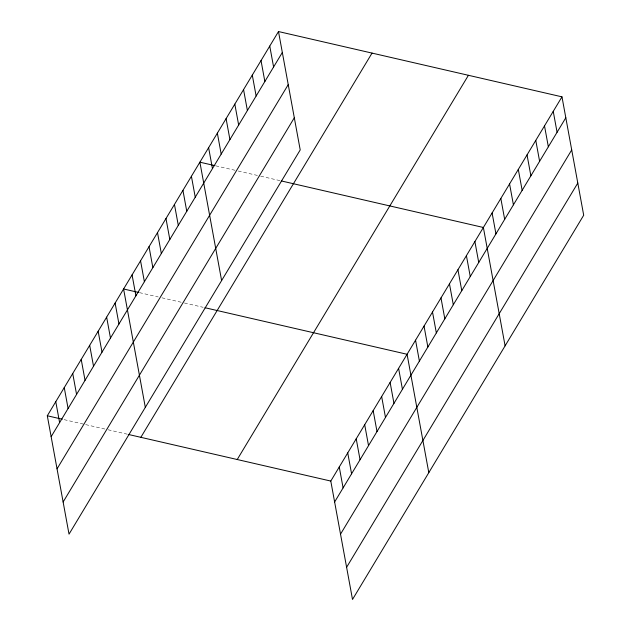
<?xml version="1.0" encoding="UTF-8"?>
<svg xmlns="http://www.w3.org/2000/svg" width="631" height="631" viewBox="0 0 631 631"><rect width="100%" height="100%" fill="white"/><g stroke="black" fill="none" stroke-linecap="round" stroke-linejoin="round"><path stroke-width="0.47" stroke-dasharray="3.15 2.37" d="M215.786 165.85L235.434 170.37M238.242 171.017L259.759 175.978M260.69 176.191L280.338 180.718M139.498 292.642L158.207 296.949M161.946 297.816L183.463 302.77M184.402 302.983L203.111 307.297M64.141 419.654L107.167 429.561M108.106 429.782L127.754 434.302"/><path stroke-width="0.95" d="M278.492 31.55L300.214 149.933L69.024 534.157L47.301 415.774L278.492 31.55L561.976 96.843L583.699 215.226L352.508 599.45L330.786 481.067L561.976 96.843M51.135 436.691L282.333 52.468M57.042 468.857L288.233 84.633M63.124 501.992L294.314 117.768M140.847 437.322L372.038 53.099M237.232 459.518L468.423 75.294M334.619 501.984L565.81 117.76M340.527 534.149L571.718 149.926M346.608 567.285L577.799 183.061M214.855 165.63L199.885 162.183L221.615 280.574M281.276 180.931L483.37 227.475L505.1 345.859M138.56 292.429L123.589 288.982L145.319 407.366M204.98 307.723L407.074 354.275L428.804 472.658M47.301 415.774L62.264 419.221M128.685 434.522L330.786 481.067M553.237 111.356L557.078 132.273M544.506 125.869L548.347 146.786M535.774 140.39L539.608 161.307M527.035 154.903L530.876 175.82M518.303 169.416L522.145 190.333M509.572 183.936L513.413 204.846M500.833 198.449L504.674 219.367M492.101 212.962L495.942 233.88M474.891 241.563L478.732 262.48M466.412 255.658L470.253 276.575M457.94 269.745L461.774 290.662M449.461 283.832L453.303 304.749M440.982 297.919L444.823 318.836M432.503 312.006L436.344 332.923M424.032 326.093L427.865 347.011M415.553 340.18L419.394 361.098M398.595 368.362L402.436 389.28M390.124 382.449L393.957 403.367M381.645 396.536L385.486 417.454M373.166 410.623L377.007 431.541M364.694 424.71L368.528 445.628M356.215 438.797L360.049 459.715M347.736 452.892L351.577 473.81M269.752 46.063L273.594 66.981M339.257 466.979L343.098 487.897M261.021 60.584L264.862 81.502M252.29 75.097L256.131 96.015M243.558 89.61L247.391 110.528M234.819 104.123L238.66 125.041M226.087 118.644L229.929 139.561M217.356 133.157L221.189 154.074M208.616 147.67L212.458 168.587M191.406 176.278L195.247 197.195M182.935 190.365L186.768 211.282M174.456 204.452L178.297 225.37M165.977 218.539L169.818 239.457M157.498 232.626L161.339 253.544M149.026 246.713L152.86 267.631M140.547 260.8L144.389 281.718M132.068 274.895L135.91 295.813M115.118 303.069L118.951 323.987M106.639 317.156L110.48 338.074M98.16 331.243L102.001 352.161M89.681 345.331L93.522 366.248M81.21 359.418L85.043 380.335M72.731 373.513L76.572 394.43M64.252 387.6L68.093 408.517M55.773 401.687L59.614 422.604"/></g></svg>
